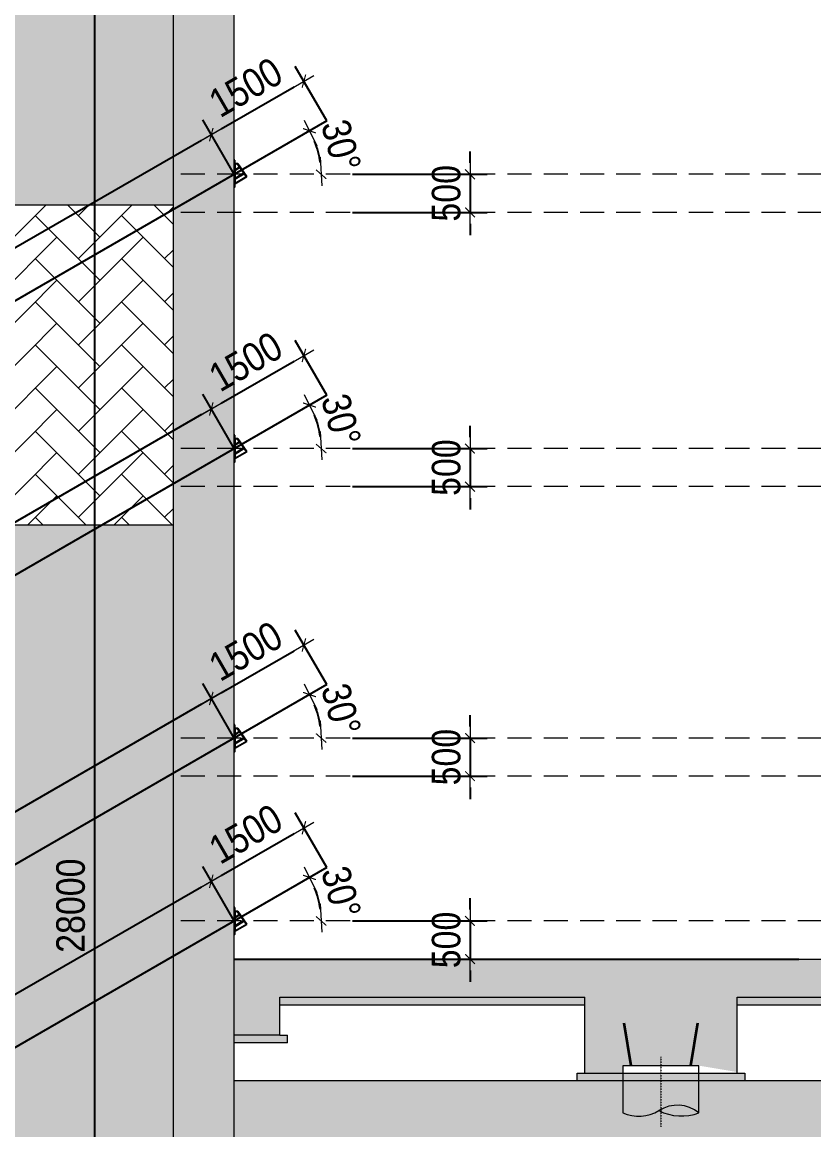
# Model space of a CAD drawing. Header units: millimetres. Extents: x -383953 to 676589, y -101685 to 196247.
# Drawn here: x 383362 to 393751, y -20533 to -5995 of the extents above; entities that cross this region are included whole.
import ezdxf

# ---------------------------------------------------------------- set-up
doc = ezdxf.new("R2010")
doc.units = ezdxf.units.MM
doc.linetypes.add('CENTER2', pattern=[1.125, 0.75, -0.125, 0.125, -0.125])
doc.linetypes.add('HIDDEN', pattern=[9.524999999999999, 6.35, -3.175])
doc.layers.get('0').update_dxf_attribs({"lineweight": 20})
doc.layers.get('Defpoints').update_dxf_attribs({"color": 151, "lineweight": 9})
for name, color, linetype in [('ANCHOR_HEAD', 130, 'Continuous'), ('Concrete', 2, 'Continuous'), ('X-SEC-2$0$A-CON', 2, 'Continuous')]:
    doc.layers.add(name, color=color, linetype=linetype)
for name, color, linetype, lineweight in [('KC-TRUC', 5, 'CENTER2', 18), ('NDC_S_CONTINUOUS', 3, 'Continuous', 20), ('NDC_S_DIM', 1, 'Continuous', 15), ('NDC_S_ENG TEXT', 2, 'Continuous', 20), ('NDC_S_HATCH MATERIAL', 8, 'Continuous', 13), ('NDC_S_REBAR', 4, 'Continuous', 35), ('NDC_S_SLAB', 2, 'Continuous', 20)]:
    doc.layers.add(name, color=color, linetype=linetype, lineweight=lineweight)
doc.styles.add('NDC_ARIAL', font='arial.ttf', dxfattribs={"width": 0.85})
doc.dimstyles.new('NDC_1-150', dxfattribs={"dimscale": 150, "dimtxt": 2.5, "dimasz": 1, "dimexe": 1.5, "dimexo": 0, "dimgap": 0.8, "dimtad": 1, "dimdec": 0, "dimdsep": 46, "dimtxsty": 'NDC_ARIAL', "dimblk": 'DIMMARK', "dimcen": 49999.93899508043, "dimdle": 1.5, "dimclrd": 1, "dimclre": 1, "dimclrt": 3, "dimadec": 0, "dimazin": 0, "dimtfac": 1, "dimtdec": 0, "dimtix": 1, "dimtmove": 2, "dimatfit": 3, "dimfxl": 1, "dimarcsym": 0})

# ---------------------------------------------------------------- blocks, each defined once
blk = doc.blocks.new('DIMMARK')
at = {"layer": 'NDC_S_DIM', "color": 1}
blk.add_line((-1.5, 0), (1, 0), dxfattribs=at)
at = {"layer": 'NDC_S_DIM', "color": 2, "const_width": 0.1}
blk.add_lwpolyline([(-0.4242640687119285, -0.4242640687119285), (0.4242640687119285, 0.4242640687119285)], dxfattribs=at)
blk = doc.blocks.new('*D503')
at = {"layer": 'Defpoints', "color": 0, "transparency": 16777216}
for p in [(387696.540025399, -7991.276974339042, -1.25817865352849e-08), (387696.540025399, -8491.276974339042, -1.25817865352849e-08), (389239.4534693131, -8491.27697433904)]:
    blk.add_point(p, dxfattribs=at)
at = {"layer": 'NDC_S_ENG TEXT', "color": 1, "lineweight": -2, "transparency": 16777216}
for p, q in [((389239.4534693131, -7841.276974339042), (389239.4534693131, -7691.276974339042)), ((387696.540025399, -7991.276974339042), (389464.4534693131, -7991.276974339042)), ((389239.4534693131, -7991.276974339042), (389239.4534693131, -8491.27697433904)), ((387696.540025399, -8491.276974339042), (389464.4534693131, -8491.27697433904)), ((389239.4534693131, -8641.27697433904), (389239.4534693131, -8791.27697433904))]:
    blk.add_line(p, q, dxfattribs=at)
at = {"layer": 'NDC_S_ENG TEXT', "color": 1, "lineweight": -2, "transparency": 16777216, "xscale": 150, "yscale": 150, "zscale": 150}
for p, rotation in [((389239.4534693131, -7991.276974339042), 270), ((389239.4534693131, -8491.27697433904), 90)]:
    blk.add_blockref('DIMMARK', p, dxfattribs=dict(at, rotation=rotation))
at = {"layer": 'NDC_S_ENG TEXT', "color": 3, "transparency": 16777216, "insert": (388927.9885989174, -8241.27697433915), "char_height": 375, "attachment_point": 5, "rotation": 90, "style": 'NDC_ARIAL'}
blk.add_mtext('500', dxfattribs=at)
blk = doc.blocks.new('*D504')
at = {"layer": 'Defpoints', "color": 0, "transparency": 16777216}
for p in [(387696.540025399, -11591.27697347, -1.25817865352849e-08), (387696.540025399, -12091.27697347, -1.25817865352849e-08), (389239.453469313, -12091.27697347)]:
    blk.add_point(p, dxfattribs=at)
at = {"layer": 'NDC_S_ENG TEXT', "color": 1, "lineweight": -2, "transparency": 16777216}
for p, q in [((389239.453469313, -11441.27697347), (389239.453469313, -11291.27697347)), ((387696.540025399, -11591.27697347), (389464.453469313, -11591.27697347)), ((389239.453469313, -11591.27697347), (389239.453469313, -12091.27697347)), ((387696.540025399, -12091.27697347), (389464.453469313, -12091.27697347)), ((389239.453469313, -12241.27697347), (389239.453469313, -12391.27697347))]:
    blk.add_line(p, q, dxfattribs=at)
at = {"layer": 'NDC_S_ENG TEXT', "color": 1, "lineweight": -2, "transparency": 16777216, "xscale": 150, "yscale": 150, "zscale": 150}
for p, rotation in [((389239.453469313, -11591.27697347), 270), ((389239.453469313, -12091.27697347), 90)]:
    blk.add_blockref('DIMMARK', p, dxfattribs=dict(at, rotation=rotation))
at = {"layer": 'NDC_S_ENG TEXT', "color": 3, "transparency": 16777216, "insert": (388927.9885989173, -11841.27697347011), "char_height": 375, "attachment_point": 5, "rotation": 90, "style": 'NDC_ARIAL'}
blk.add_mtext('500', dxfattribs=at)
blk = doc.blocks.new('ANCHOR_HEAD2')
at = {"layer": 'ANCHOR_HEAD'}
for p, q in [((-95.87565020407419, 260), (-334.4710056571603, -80.74948130826397)), ((-83.66790431646223, 260), (-325.7776708558049, -85.76858049597922)), ((-24, -143.0002319793603), (-264.7222812302134, 1.427552498678779)), ((-258.9295623007019, 9.700412491484713), (-24, -132.9288499479335)), ((-24, 88.68090362954172), (-146.3781124775633, 170.4405412123333)), ((-140.5863915919108, 178.7119758507897), (-24, 98.85002351045114)), ((-14, 260), (-95.87565020407055, 260.0000000000009)), ((-24, -260), (-24, 260)), ((-14, -260), (-14, 260)), ((-24, -260), (-334.4710056571639, -80.74948130826488)), ((-24, -260), (-14, -260))]:
    blk.add_line(p, q, dxfattribs=at)
blk.add_lwpolyline([(-14, 350), (0, 350), (0, -350), (-14, -350)], close=True, dxfattribs=at)
blk = doc.blocks.new('*D505')
at = {"layer": 'Defpoints', "color": 0, "transparency": 16777216}
for p in [(386143.8998603083, -7991.27697346991), (374585.3907777895, -13971.35198280154), (374885.5696111099, -14491.27697346921)]:
    blk.add_point(p, dxfattribs=at)
at = {"layer": 'NDC_S_CONTINUOUS', "color": 1, "lineweight": -2, "transparency": 16777216}
for p, q in [((386143.8998603083, -7991.27697346991), (385731.2210269879, -7276.496266950708)), ((385713.8172164203, -7546.351982802182), (374715.2945883572, -13896.35198280154)), ((374885.5696111099, -14491.27697346921), (374472.8907777895, -13776.49626695004))]:
    blk.add_line(p, q, dxfattribs=at)
at = {"layer": 'NDC_S_CONTINUOUS', "color": 1, "lineweight": -2, "transparency": 16777216, "xscale": 150, "yscale": 150, "zscale": 150}
for p, rotation in [((385843.7210269879, -7471.351982802211), 29.9999999999959), ((374585.3907777895, -13971.35198280154), 209.9999999999959)]:
    blk.add_blockref('DIMMARK', p, dxfattribs=dict(at, rotation=rotation))
at = {"layer": 'NDC_S_CONTINUOUS', "color": 3, "transparency": 16777216, "insert": (380058.7595176684, -10451.50472883074), "char_height": 375, "attachment_point": 5, "rotation": 29.999999999995893, "style": 'NDC_ARIAL'}
blk.add_mtext('13000', dxfattribs=at)
blk = doc.blocks.new('*D506')
at = {"layer": 'Defpoints', "color": 0, "transparency": 16777216}
for p in [(387059.4837894551, -6769.431024620309), (387359.6626227759, -7289.356015288737), (386143.8998603083, -7991.276973469852)]:
    blk.add_point(p, dxfattribs=at)
at = {"layer": 'NDC_S_CONTINUOUS', "color": 1, "lineweight": -2, "transparency": 16777216}
for p, q in [((387359.6626227759, -7289.356015288737), (386946.9837894551, -6574.575308768777)), ((385973.6248375553, -7396.351982801483), (386929.5799788875, -6844.431024620309)), ((386143.8998603083, -7991.276973469852), (385731.2210269877, -7276.496266949922))]:
    blk.add_line(p, q, dxfattribs=at)
at = {"layer": 'NDC_S_CONTINUOUS', "color": 1, "lineweight": -2, "transparency": 16777216, "xscale": 150, "yscale": 150, "zscale": 150}
for p, rotation in [((387059.4837894551, -6769.431024620309), 29.99999999999106), ((385843.7210269876, -7471.351982801454), 209.9999999999911)]:
    blk.add_blockref('DIMMARK', p, dxfattribs=dict(at, rotation=rotation))
at = {"layer": 'NDC_S_CONTINUOUS', "color": 3, "transparency": 16777216, "insert": (386295.8699730235, -6850.655013561831), "char_height": 375, "attachment_point": 5, "rotation": 29.999999999991054, "style": 'NDC_ARIAL'}
blk.add_mtext('1500', dxfattribs=at)
blk = doc.blocks.new('*D507')
at = {"layer": 'Defpoints', "color": 0, "transparency": 16777216}
for p in [(387359.6626227757, -7289.356015288722), (387268.5476053879, -7792.971232219628), (386143.8998603082, -7991.276973470114), (389191.1647752016, -7991.276973470114), (374885.5696111096, -14491.2769734686)]:
    blk.add_point(p, dxfattribs=at)
at = {"layer": 'NDC_S_CONTINUOUS', "color": 1, "lineweight": -2, "transparency": 16777216}
blk.add_arc((386143.8998603077, -7991.276973470129), 1141.997249351605, 7.531153910864788, 22.46884608912858, dxfattribs=at)
at = {"layer": 'NDC_S_CONTINUOUS', "color": 1, "lineweight": -2, "transparency": 16777216, "xscale": 150, "yscale": 150, "zscale": 150}
for p, rotation in [((387132.8984892982, -7420.27834879444), 116.2344230445609), ((387285.8971096593, -7991.276973470114), 273.7655769554324)]:
    blk.add_blockref('DIMMARK', p, dxfattribs=dict(at, rotation=rotation))
at = {"layer": 'NDC_S_CONTINUOUS', "color": 3, "transparency": 16777216, "insert": (387547.9600002953, -7615.060192835881), "char_height": 375, "attachment_point": 5, "rotation": 284.9999999999966, "style": 'NDC_ARIAL'}
blk.add_mtext('30°', dxfattribs=at)
blk = doc.blocks.new('*D515')
at = {"layer": 'Defpoints', "color": 0, "transparency": 16777216}
for p in [(386143.8998603083, -11591.2769734693), (376317.4415853584, -16571.3519828007), (376617.6204186791, -17091.27697346895)]:
    blk.add_point(p, dxfattribs=at)
at = {"layer": 'NDC_S_CONTINUOUS', "color": 1, "lineweight": -2, "transparency": 16777216}
for p, q in [((386143.8998603083, -11591.2769734693), (385731.2210269876, -10876.49626694951)), ((385713.8172164199, -11146.35198280102), (376447.345395926, -16496.3519828007)), ((376617.6204186791, -17091.27697346895), (376204.9415853584, -16376.49626694919))]:
    blk.add_line(p, q, dxfattribs=at)
at = {"layer": 'NDC_S_CONTINUOUS', "color": 1, "lineweight": -2, "transparency": 16777216, "xscale": 150, "yscale": 150, "zscale": 150}
for p, rotation in [((385843.7210269876, -11071.35198280102), 29.9999999999975), ((376317.4415853584, -16571.3519828007), 209.9999999999974)]:
    blk.add_blockref('DIMMARK', p, dxfattribs=dict(at, rotation=rotation))
at = {"layer": 'NDC_S_CONTINUOUS', "color": 3, "transparency": 16777216, "insert": (380924.8488709751, -13551.61549265179), "char_height": 375, "attachment_point": 5, "rotation": 29.999999999997474, "style": 'NDC_ARIAL'}
blk.add_mtext('11000', dxfattribs=at)
blk = doc.blocks.new('*D508')
at = {"layer": 'Defpoints', "color": 0, "transparency": 16777216}
for p in [(387059.483789455, -10369.43102461952), (387359.6626227759, -10889.35601528818), (386143.8998603083, -11591.2769734693)]:
    blk.add_point(p, dxfattribs=at)
at = {"layer": 'NDC_S_CONTINUOUS', "color": 1, "lineweight": -2, "transparency": 16777216}
for p, q in [((387359.6626227759, -10889.35601528818), (386946.983789455, -10174.57530876799)), ((385973.6248375551, -10996.35198280067), (386929.5799788873, -10444.43102461949)), ((386143.8998603083, -11591.2769734693), (385731.2210269874, -10876.49626694914))]:
    blk.add_line(p, q, dxfattribs=at)
at = {"layer": 'NDC_S_CONTINUOUS', "color": 1, "lineweight": -2, "transparency": 16777216, "xscale": 150, "yscale": 150, "zscale": 150}
for p, rotation in [((387059.483789455, -10369.43102461952), 29.99999999999105), ((385843.7210269874, -11071.35198280067), 209.9999999999911)]:
    blk.add_blockref('DIMMARK', p, dxfattribs=dict(at, rotation=rotation))
at = {"layer": 'NDC_S_CONTINUOUS', "color": 3, "transparency": 16777216, "insert": (386295.8699730234, -10450.65501356102), "char_height": 375, "attachment_point": 5, "rotation": 29.999999999991054, "style": 'NDC_ARIAL'}
blk.add_mtext('1500', dxfattribs=at)
blk = doc.blocks.new('*D509')
at = {"layer": 'Defpoints', "color": 0, "transparency": 16777216}
for p in [(387359.6626227758, -10889.35601528817), (387268.5476053881, -11392.971232219), (386143.8998603083, -11591.27697346952), (389191.1647752017, -11591.27697346953), (376617.6204186787, -17091.27697346827)]:
    blk.add_point(p, dxfattribs=at)
at = {"layer": 'NDC_S_CONTINUOUS', "color": 1, "lineweight": -2, "transparency": 16777216}
blk.add_arc((386143.8998603079, -11591.27697346952), 1141.99724935172, 7.531153910863935, 22.46884608912955, dxfattribs=at)
at = {"layer": 'NDC_S_CONTINUOUS', "color": 1, "lineweight": -2, "transparency": 16777216, "xscale": 150, "yscale": 150, "zscale": 150}
for p, rotation in [((387132.8984892985, -11020.27834879378), 116.2344230445615), ((387285.8971096596, -11591.27697346952), 273.765576955432)]:
    blk.add_blockref('DIMMARK', p, dxfattribs=dict(at, rotation=rotation))
at = {"layer": 'NDC_S_CONTINUOUS', "color": 3, "transparency": 16777216, "insert": (387547.9600002954, -11215.06019283518), "char_height": 375, "attachment_point": 5, "rotation": 284.9999999999967, "style": 'NDC_ARIAL'}
blk.add_mtext('30°', dxfattribs=at)
blk = doc.blocks.new('*D517')
at = {"layer": 'Defpoints', "color": 0, "transparency": 16777216}
for p in [(386143.8998603083, -15391.2769726), (378049.4923929275, -19371.35198193166), (378349.6712262477, -19891.27697259909)]:
    blk.add_point(p, dxfattribs=at)
at = {"layer": 'NDC_S_CONTINUOUS', "color": 1, "lineweight": -2, "transparency": 16777216}
for p, q in [((386143.8998603083, -15391.2769726), (385731.2210269881, -14676.49626608106)), ((385713.8172164204, -14946.35198193256), (378179.3962034952, -19296.35198193166)), ((378349.6712262477, -19891.27697259909), (377936.9923929275, -19176.49626608015))]:
    blk.add_line(p, q, dxfattribs=at)
at = {"layer": 'NDC_S_CONTINUOUS', "color": 1, "lineweight": -2, "transparency": 16777216, "xscale": 150, "yscale": 150, "zscale": 150}
for p, rotation in [((385843.7210269881, -14871.35198193256), 29.99999999999286), ((378049.4923929275, -19371.35198193166), 209.9999999999929)]:
    blk.add_blockref('DIMMARK', p, dxfattribs=dict(at, rotation=rotation))
at = {"layer": 'NDC_S_CONTINUOUS', "color": 3, "transparency": 16777216, "insert": (381790.87427476, -16851.61549178304), "char_height": 375, "attachment_point": 5, "rotation": 29.99999999999284, "style": 'NDC_ARIAL'}
blk.add_mtext('9000', dxfattribs=at)
blk = doc.blocks.new('*D510')
at = {"layer": 'Defpoints', "color": 0, "transparency": 16777216}
for p in [(387059.4837894549, -14169.43102375013), (387359.6626227759, -14689.35601441888), (386143.8998603083, -15391.2769726)]:
    blk.add_point(p, dxfattribs=at)
at = {"layer": 'NDC_S_CONTINUOUS', "color": 1, "lineweight": -2, "transparency": 16777216}
for p, q in [((387359.6626227759, -14689.35601441888), (386946.983789455, -13974.57530789863)), ((385973.6248375551, -14796.35198193128), (386929.5799788873, -14244.43102375013)), ((386143.8998603083, -15391.2769726), (385731.2210269874, -14676.49626607978))]:
    blk.add_line(p, q, dxfattribs=at)
at = {"layer": 'NDC_S_CONTINUOUS', "color": 1, "lineweight": -2, "transparency": 16777216, "xscale": 150, "yscale": 150, "zscale": 150}
for p, rotation in [((387059.4837894549, -14169.43102375013), 29.99999999999106), ((385843.7210269874, -14871.35198193128), 209.9999999999911)]:
    blk.add_blockref('DIMMARK', p, dxfattribs=dict(at, rotation=rotation))
at = {"layer": 'NDC_S_CONTINUOUS', "color": 3, "transparency": 16777216, "insert": (386295.8699730234, -14250.65501269168), "char_height": 375, "attachment_point": 5, "rotation": 29.999999999991054, "style": 'NDC_ARIAL'}
blk.add_mtext('1500', dxfattribs=at)
blk = doc.blocks.new('*D511')
at = {"layer": 'Defpoints', "color": 0, "transparency": 16777216}
for p in [(387359.6626227758, -14689.35601441888), (387268.5476053889, -15192.97123134961), (386143.8998603083, -15391.27697260027), (391591.1647752017, -15391.27697260027), (378349.6712262477, -19891.27697259909)]:
    blk.add_point(p, dxfattribs=at)
at = {"layer": 'NDC_S_CONTINUOUS', "color": 1, "lineweight": -2, "transparency": 16777216}
blk.add_arc((386143.8998603079, -15391.27697260027), 1141.997249352539, 7.531153910858554, 22.46884608913439, dxfattribs=at)
at = {"layer": 'NDC_S_CONTINUOUS', "color": 1, "lineweight": -2, "transparency": 16777216, "xscale": 150, "yscale": 150, "zscale": 150}
for p, rotation in [((387132.8984892992, -14820.27834792413), 116.2344230445636), ((387285.8971096604, -15391.27697260029), 273.7655769554293)]:
    blk.add_blockref('DIMMARK', p, dxfattribs=dict(at, rotation=rotation))
at = {"layer": 'NDC_S_CONTINUOUS', "color": 3, "transparency": 16777216, "insert": (387547.9600002962, -15015.06019196576), "char_height": 375, "attachment_point": 5, "rotation": 284.9999999999964, "style": 'NDC_ARIAL'}
blk.add_mtext('30°', dxfattribs=at)
blk = doc.blocks.new('*D519')
at = {"layer": 'Defpoints', "color": 0, "transparency": 16777216}
for p in [(385343.8998603086, -3591.276973466624), (384311.2519378906, -31591.27697346804), (385343.8998603086, -31591.27697346803)]:
    blk.add_point(p, dxfattribs=at)
at = {"layer": 'NDC_S_CONTINUOUS', "color": 1, "lineweight": -2, "transparency": 16777216}
for p, q in [((385343.8998603086, -3591.276973466624), (384086.2519378906, -3591.276973466624)), ((384311.2519378906, -3741.276973466624), (384311.2519378906, -31441.27697346804)), ((385343.8998603086, -31591.27697346803), (384086.2519378906, -31591.27697346804))]:
    blk.add_line(p, q, dxfattribs=at)
at = {"layer": 'NDC_S_CONTINUOUS', "color": 1, "lineweight": -2, "transparency": 16777216, "xscale": 150, "yscale": 150, "zscale": 150}
for p, rotation in [((384311.2519378906, -3591.276973466624), 90), ((384311.2519378906, -31591.27697346804), 270)]:
    blk.add_blockref('DIMMARK', p, dxfattribs=dict(at, rotation=rotation))
at = {"layer": 'NDC_S_CONTINUOUS', "color": 3, "transparency": 16777216, "insert": (383999.7870674949, -17591.27697346743), "char_height": 375, "attachment_point": 5, "rotation": 90, "style": 'NDC_ARIAL'}
blk.add_mtext('28000', dxfattribs=at)
blk = doc.blocks.new('*U321')
at = {"layer": 'KC-TRUC', "ltscale": 0.05}
blk.add_line((0, 264.091631569872), (0, -1027.128790430648), dxfattribs=at)
at = {"layer": 'NDC_S_HATCH MATERIAL'}
blk.add_lwpolyline([(699.9983571356522, -765.6009381462578), (699.957938934323, 98.78933391822108), (-699.9934713361384, 98.78933391822099), (-699.9983571356522, -765.6009381462578)], dxfattribs=at)
for centre, major_axis, ratio, start_param, end_param in [((303.208972396635, -1269.499339218083), (-453.5170416883805, 453.5170416883805), 0.9999999999999655, -1.45243305359637, -0.2275836773752045), ((-405.3856941127314, -131.3544797309393), (-494.502371696036, 494.5023716960363), 0.9999999999998085, 1.921341282374834, 2.912183986510393), ((376.2666755465001, 66.97369881300426), (631.6576317895883, 631.6576317895883), 0.9999999999999529, 3.446928519523606, 4.297832710281344)]:
    blk.add_ellipse(centre, major_axis=major_axis, ratio=ratio, start_param=start_param, end_param=end_param, dxfattribs=at)
at = {"layer": 'NDC_S_REBAR', "linetype": 'HIDDEN', "ltscale": 200}
for p, q in [((-681.5195738138083, 889.1145164543236), (-549.9987277515885, 100)), ((549.9987277515897, 100), (681.5195738138083, 889.1145164543236))]:
    blk.add_line(p, q, dxfattribs=at)
blk = doc.blocks.new('*D487')
at = {"layer": 'Defpoints', "color": 0, "transparency": 16777216}
for p in [(387696.540025399, -15391.27697346791, -1.25817865352849e-08), (387696.540025399, -15891.27697346791, -1.25817865352849e-08), (389239.453469313, -15891.27697346791)]:
    blk.add_point(p, dxfattribs=at)
at = {"layer": 'NDC_S_ENG TEXT', "color": 1, "lineweight": -2, "transparency": 16777216}
for p, q in [((389239.453469313, -15241.27697346791), (389239.453469313, -15091.27697346791)), ((387696.540025399, -15391.27697346791), (389464.453469313, -15391.27697346791)), ((389239.453469313, -15391.27697346791), (389239.453469313, -15891.27697346791)), ((387696.540025399, -15891.27697346791), (389464.453469313, -15891.27697346791)), ((389239.453469313, -16041.27697346791), (389239.453469313, -16191.27697346791))]:
    blk.add_line(p, q, dxfattribs=at)
at = {"layer": 'NDC_S_ENG TEXT', "color": 1, "lineweight": -2, "transparency": 16777216, "xscale": 150, "yscale": 150, "zscale": 150}
for p, rotation in [((389239.453469313, -15391.27697346791), 270), ((389239.453469313, -15891.27697346791), 90)]:
    blk.add_blockref('DIMMARK', p, dxfattribs=dict(at, rotation=rotation))
at = {"layer": 'NDC_S_ENG TEXT', "color": 3, "transparency": 16777216, "insert": (388927.9885989173, -15641.27697346802), "char_height": 375, "attachment_point": 5, "rotation": 90, "style": 'NDC_ARIAL'}
blk.add_mtext('500', dxfattribs=at)
blk = doc.blocks.new('*D522')
at = {"layer": 'Defpoints', "color": 0, "transparency": 16777216}
for p in [(386143.8998603083, -17791.27697260026), (379781.5432004957, -20771.3519819314), (380081.7220338188, -21291.27697260326)]:
    blk.add_point(p, dxfattribs=at)
at = {"layer": 'NDC_S_CONTINUOUS', "color": 1, "lineweight": -2, "transparency": 16777216}
for p, q in [((386143.8998603083, -17791.27697260026), (385731.221026985, -17076.49626607695)), ((385713.8172164175, -17346.35198192846), (379911.4470110633, -20696.35198193131)), ((380081.7220338188, -21291.27697260326), (379669.0432004955, -20576.49626607995))]:
    blk.add_line(p, q, dxfattribs=at)
at = {"layer": 'NDC_S_CONTINUOUS', "color": 1, "lineweight": -2, "transparency": 16777216, "xscale": 150, "yscale": 150, "zscale": 150}
for p, rotation in [((385843.7210269851, -17271.3519819284), 30.00000000002779), ((379781.5432004957, -20771.3519819314), 210.0000000000278)]:
    blk.add_blockref('DIMMARK', p, dxfattribs=dict(at, rotation=rotation))
at = {"layer": 'NDC_S_CONTINUOUS', "color": 3, "transparency": 16777216, "insert": (382656.8996785424, -18751.61549178089), "char_height": 375, "attachment_point": 5, "rotation": 30.00000000002775, "style": 'NDC_ARIAL'}
blk.add_mtext('7000', dxfattribs=at)
blk = doc.blocks.new('*D490')
at = {"layer": 'Defpoints', "color": 0, "transparency": 16777216}
for p in [(387059.483789455, -16569.43102375054), (387359.6626227759, -17089.35601441911), (386143.8998603083, -17791.27697260023)]:
    blk.add_point(p, dxfattribs=at)
at = {"layer": 'NDC_S_CONTINUOUS', "color": 1, "lineweight": -2, "transparency": 16777216}
for p, q in [((387359.6626227759, -17089.35601441911), (386946.9837894551, -16374.57530789901)), ((385973.6248375551, -17196.35198193172), (386929.5799788875, -16644.43102375051)), ((386143.8998603083, -17791.27697260023), (385731.2210269875, -17076.49626608015))]:
    blk.add_line(p, q, dxfattribs=at)
at = {"layer": 'NDC_S_CONTINUOUS', "color": 1, "lineweight": -2, "transparency": 16777216, "xscale": 150, "yscale": 150, "zscale": 150}
for p, rotation in [((387059.483789455, -16569.43102375054), 29.99999999999106), ((385843.7210269874, -17271.35198193169), 209.9999999999911)]:
    blk.add_blockref('DIMMARK', p, dxfattribs=dict(at, rotation=rotation))
at = {"layer": 'NDC_S_CONTINUOUS', "color": 3, "transparency": 16777216, "insert": (386295.8699730235, -16650.65501269206), "char_height": 375, "attachment_point": 5, "rotation": 29.999999999991054, "style": 'NDC_ARIAL'}
blk.add_mtext('1500', dxfattribs=at)
blk = doc.blocks.new('*D491')
at = {"layer": 'Defpoints', "color": 0, "transparency": 16777216}
for p in [(387359.6626227759, -17089.3560144191), (387268.5476053888, -17592.97123134985), (386143.8998603083, -17791.27697260051), (391591.1647752018, -17791.27697260051), (378349.6712262477, -22291.27697259933)]:
    blk.add_point(p, dxfattribs=at)
at = {"layer": 'NDC_S_CONTINUOUS', "color": 1, "lineweight": -2, "transparency": 16777216}
blk.add_arc((386143.8998603079, -17791.27697260049), 1141.997249352481, 7.531153910858847, 22.46884608913411, dxfattribs=at)
at = {"layer": 'NDC_S_CONTINUOUS', "color": 1, "lineweight": -2, "transparency": 16777216, "xscale": 150, "yscale": 150, "zscale": 150}
for p, rotation in [((387132.8984892992, -17220.27834792438), 116.2344230445635), ((387285.8971096604, -17791.27697260051), 273.7655769554294)]:
    blk.add_blockref('DIMMARK', p, dxfattribs=dict(at, rotation=rotation))
at = {"layer": 'NDC_S_CONTINUOUS', "color": 3, "transparency": 16777216, "insert": (387547.9600002962, -17415.06019196598), "char_height": 375, "attachment_point": 5, "rotation": 284.9999999999964, "style": 'NDC_ARIAL'}
blk.add_mtext('30°', dxfattribs=at)
blk = doc.blocks.new('*D492')
at = {"layer": 'Defpoints', "color": 0, "transparency": 16777216}
for p in [(387696.540025399, -17791.27697346814, -1.25817865352849e-08), (387696.540025399, -18291.27697346814, -1.25817865352849e-08), (389239.4534693129, -18291.27697346814)]:
    blk.add_point(p, dxfattribs=at)
at = {"layer": 'NDC_S_ENG TEXT', "color": 1, "lineweight": -2, "transparency": 16777216}
for p, q in [((389239.4534693129, -17641.27697346814), (389239.4534693129, -17491.27697346814)), ((387696.540025399, -17791.27697346814), (389464.4534693129, -17791.27697346814)), ((389239.4534693129, -17791.27697346814), (389239.4534693129, -18291.27697346814)), ((387696.540025399, -18291.27697346814), (389464.4534693129, -18291.27697346814)), ((389239.4534693129, -18441.27697346814), (389239.4534693129, -18591.27697346814))]:
    blk.add_line(p, q, dxfattribs=at)
at = {"layer": 'NDC_S_ENG TEXT', "color": 1, "lineweight": -2, "transparency": 16777216, "xscale": 150, "yscale": 150, "zscale": 150}
for p, rotation in [((389239.4534693129, -17791.27697346814), 270), ((389239.4534693129, -18291.27697346814), 90)]:
    blk.add_blockref('DIMMARK', p, dxfattribs=dict(at, rotation=rotation))
at = {"layer": 'NDC_S_ENG TEXT', "color": 3, "transparency": 16777216, "insert": (388927.9885989171, -18041.27697346825), "char_height": 375, "attachment_point": 5, "rotation": 90, "style": 'NDC_ARIAL'}
blk.add_mtext('500', dxfattribs=at)

msp = doc.modelspace()

# ---------------------------------------------------------------- hatches: boundary and pattern name
at = {"layer": 'NDC_S_HATCH MATERIAL'}
h = msp.add_hatch(dxfattribs=at)
h.set_pattern_fill('BT-01', color=256, scale=50, pattern_type=2)
h.set_pattern_definition([(49.99999999999999, (416909.6627818027, -935157.6251213048), (358.6300913003767, -31.37606749129755), [37.5, -412.5]), (355, (416909.6627818027, -935157.6251213048), (-69.3756668065, 376.0960668500059), [30, -330]), (100.4514, (416939.5486218027, -935160.2397913048), (289.2546908570108, 344.7197710304768), [31.870095, -350.571056]), (46.18420000000002, (416909.6627818027, -935057.6251213048), (533.6205243128222, -82.75950716450905), [56.24999999999982, -618.749999999997]), (96.6356, (416954.1311543027, -935064.5217748047), (467.3313527743517, 487.0589354502209), [47.805144, -525.8565]), (351.1842, (416909.6627818027, -935057.6251213048), (467.3309725668136, 487.0593004626623), [45, -495]), (21, (416959.6627818027, -935082.6251213048), (298.4535260592309, -201.3094453326694), [37.5, -412.5]), (326.0000000000001, (416959.6627818027, -935082.6251213048), (121.6576659607909, 362.5750225234265), [30, -330]), (71.4514, (416984.5338983027, -935099.4009243045), (420.111314290745, 161.2652483549762), [31.870095, -350.571056]), (37.50000000000001, (416909.6627818027, -935157.6251213048), (6.079927658645334, 166.4469269156558), [0, -326, 0, -335, 0, -331.25]), (7.499999999999999, (416909.6627818027, -935157.6251213048), (131.5347687210743, 197.2058559411801), [0, -191, 0, -318.5, 0, -126.25]), (327.5, (416798.1627818027, -935157.6251213048), (266.9112180862045, -11.27743586718988), [0, -125, 0, -390, 0, -517.5]), (317.5, (416748.1627818027, -935157.6251213048), (291.5930846711931, 50.05249116615887), [0, -162.5, 0, -259, 0, -367.5]), (45, (416909.6627818027, -935157.6251213048), (-150.2601910021414, 150.2601910021414), []), (45, (416909.6627818027, -935096.3751213048), (-150.2601910021414, 150.2601910021414), [])])
h.paths.add_polyline_path([(385343.8998603085, -31591.27697346802), (386143.8998603085, -31591.27697346802), (386143.8998603085, -3591.276973466738), (385343.8998603085, -3591.276973466622)])
h = msp.add_hatch(dxfattribs=at)
h.set_pattern_fill('EARTH', color=256, scale=1500, angle=90)
h.set_pattern_definition([(90, (416909.6627818027, -936257.625121301), (-375, 375), [375, -375]), (90, (416769.0377818027, -936257.625121301), (-375, 375), [375, -375]), (90, (416628.4127818027, -936257.625121301), (-375, 375), [375, -375]), (180, (416581.5377818027, -936210.750121301), (-375, -374.9999999999999), [375, -375]), (180, (416581.5377818027, -936070.125121301), (-375, -374.9999999999999), [375, -375]), (180, (416581.5377818027, -935929.500121301), (-375, -374.9999999999999), [375, -375])])
h.paths.add_polyline_path([(385343.8998603085, -5291.344077989925), (361687.1528978145, -5291.344077989925), (361687.1528978145, -8391.344077989925), (385343.8998603085, -8391.344077989925)])
h = msp.add_hatch(dxfattribs=at)
h.set_pattern_fill('AR-HBONE', color=256, scale=100)
h.set_pattern_definition([(45, (416909.6627818027, -936257.625121301), (0, 565.685424949238), [1200, -400]), (135, (417192.5054943027, -935974.7824088009), (4.440892098500626e-14, 565.6854249492379), [1200, -400])])
h.paths.add_polyline_path([(385343.8998603085, -8391.344077989925), (361687.1528978145, -8391.344077989925), (361687.1528978145, -12591.34407797875), (385343.8998603085, -12591.34407797875)])
h = msp.add_hatch(dxfattribs=at)
h.set_pattern_fill('AR-SAND', color=256, scale=15)
h.set_pattern_definition([(37.50000000000001, (359475.1761934993, 255081.8712739735), (-24.00046943976069, 734.1198559940135), [0, -579.1200000000001, 0, -647.7, 0, -619.125]), (7.499999999999999, (359475.1761934993, 255081.8712739735), (674.2849247070039, 1075.237650852531), [0, -312.4200000000001, 0, -521.97, 0, -200.025]), (327.5, (359006.5461934993, 255081.8712739735), (1186.488555362187, 2.155777017818643), [0, -190.5, 0, -685.8, 0, -895.3499999999999]), (317.5, (359006.5461934993, 255081.8712739735), (1145.334678708446, 334.3939848858245), [0, -95.25, 0, -449.58, 0, -514.35])])
h.paths.add_polyline_path([(385343.8998603085, -12591.34407797875), (361687.1528978145, -12591.34407797887), (361687.1528978145, -34162.22137962515), (398143.8998603085, -34162.2213796252), (398143.8998603085, -19891.27697346814), (386143.8998603085, -19891.27697346825), (386143.8998603085, -31591.27697346802), (385343.8998603085, -31591.27697346802)])
h.paths.add_polyline_path([(368375.4564908097, -17665.21076705414), (369612.5611055933, -16956.4453870088), (369228.4067726726, -16285.92858211781), (367991.3021578889, -16994.69396216318)], flags=24)
h.paths.add_polyline_path([(369666.08570261, -20503.53307519169), (370901.0037171729, -19790.96470010222), (370514.7881421748, -19121.6330433191), (369279.8701276119, -19834.2014184086)], flags=24)
h.paths.add_polyline_path([(371395.3785814598, -23299.7995741941), (372629.5457612432, -22585.93154422269), (372242.6257668869, -21917.00684359466), (371008.4585871035, -22630.87487356606)], flags=24)
h.paths.add_polyline_path([(373122.6475154602, -24693.05188961432), (374355.6982427546, -23977.25715940999), (373967.733967366, -23308.93758153933), (372734.6832400715, -24024.73231174366)], flags=24)
h.paths.add_polyline_path([(391158.9791577163, -21316.82452118205), (392337.0828412088, -21316.82452118205), (392337.0828412088, -20544.0584911684), (391158.9791577163, -20544.0584911684)], flags=24)
h.paths.add_polyline_path([(384389.6233567171, -18300.02313649593), (384389.6233567171, -16874.26853213031), (383616.8573267035, -16874.26853213031), (383616.8573267035, -18300.02313649593)], flags=24)
h.paths.add_polyline_path([(380490.6285060158, -14252.45691029352), (381725.368212959, -13539.57960811074), (381338.9851979523, -12870.34459493725), (380104.245491009, -13583.22189712001)], flags=24)
h.paths.add_polyline_path([(381476.8825005072, -17483.04290021607), (382497.1502187038, -16893.99105846992), (382110.7672036971, -16224.75604529641), (381090.4994855004, -16813.80788704255)], flags=24)
h.paths.add_polyline_path([(382341.7781133045, -19383.69518534371), (383362.0458315007, -18794.64334359698), (382975.6628164936, -18125.4083304237), (381955.3950982974, -18714.46017217039)], flags=24)
h.paths.add_polyline_path([(387862.6754401175, -21316.82452118205), (389040.77912361, -21316.82452118205), (389040.77912361, -20544.0584911684), (387862.6754401175, -20544.0584911684)], flags=24)
h = msp.add_hatch(dxfattribs=at)
h.set_pattern_fill('BT-01', color=256, scale=50, pattern_type=2)
h.set_pattern_definition([(49.99999999999999, (359603.7876004532, 255081.8041929251), (358.6300913003767, -31.37606749129755), [37.5, -412.5]), (355, (359603.7876004532, 255081.8041929251), (-69.3756668065, 376.0960668500059), [30, -330]), (100.4514, (359633.6734404532, 255079.1895229252), (289.2546908570108, 344.7197710304768), [31.870095, -350.571056]), (46.18420000000001, (359603.7876004532, 255181.8041929251), (533.6205243128222, -82.75950716450905), [56.25, -618.75]), (96.6356, (359648.2559729533, 255174.9075394252), (467.3313527743517, 487.0589354502209), [47.805144, -525.8565]), (351.1842, (359603.7876004532, 255181.8041929251), (467.3309725668136, 487.0593004626623), [45, -495]), (21, (359653.7876004532, 255156.8041929251), (298.4535260592309, -201.3094453326694), [37.5, -412.5]), (326.0000000000001, (359653.7876004532, 255156.8041929251), (121.6576659607909, 362.5750225234265), [30, -330]), (71.4514, (359678.6587169532, 255140.0283899251), (420.111314290745, 161.2652483549762), [31.870095, -350.571056]), (37.50000000000001, (359603.7876004532, 255081.8041929251), (6.079927658645334, 166.4469269156558), [0, -326, 0, -335, 0, -331.25]), (7.499999999999999, (359603.7876004532, 255081.8041929251), (131.5347687210743, 197.2058559411801), [0, -191, 0, -318.5, 0, -126.25]), (327.5, (359492.2876004532, 255081.8041929251), (266.9112180862045, -11.27743586718988), [0, -125, 0, -390, 0, -517.5]), (317.5, (359442.2876004532, 255081.8041929251), (291.5930846711931, 50.05249116615887), [0, -162.5, 0, -259, 0, -367.5]), (45, (359603.7876004532, 255081.8041929251), (-150.2601910021414, 150.2601910021414), []), (45, (359603.7876004532, 255143.0541929251), (-150.2601910021414, 150.2601910021414), [])])
h.paths.add_polyline_path([(392243.86981669, -19691.27697346825), (392743.8998603085, -19774.61114130475), (392743.8998603085, -18791.27697346814), (398143.8998603085, -18791.27697346814), (398143.8998603085, -18291.27697346814), (386143.8998603085, -18291.27697346814), (386143.8998603085, -19291.27697346802), (386743.8998603085, -19291.27697346802), (386743.8998603085, -18791.27697346814), (390743.8998603085, -18791.27697346814), (390743.8998603085, -19791.27697346825), (391243.903958409, -19791.27697346825), (391243.9045236397, -19691.27697346825)])
h = msp.add_hatch(dxfattribs=at)
h.set_pattern_fill('AR-SAND', color=256, scale=0.5)
h.set_pattern_definition([(37.50000000000001, (359603.7876004532, 255081.8041929251), (-0.8000156479920228, 24.47066186646712), [0, -19.304, 0, -21.59, 0, -20.6375]), (7.499999999999999, (359603.7876004532, 255081.8041929251), (22.47616415690013, 35.84125502841771), [0, -10.414, 0, -17.399, 0, -6.6675]), (327.5, (359588.1666004533, 255081.8041929251), (39.5496185120729, 0.0718592339272881), [0, -6.35, 0, -22.86, 0, -29.845]), (317.5, (359588.1666004533, 255081.8041929251), (38.17782262361486, 11.14646616286081), [0, -3.175, 0, -14.986, 0, -17.145])])
h.paths.add_polyline_path([(386843.8998603085, -19291.27697346802), (386743.8998603085, -19291.27697346802), (386143.8998603085, -19291.27697346802), (386143.8998603085, -19391.27697346802), (386843.8998603085, -19391.27697346802)])
h.paths.add_polyline_path([(390743.8998603085, -18791.27697346814), (386743.8998603085, -18791.27697346814), (386743.8998603085, -18891.27697346814), (390743.8998603085, -18891.27697346814)])
h.paths.add_polyline_path([(392843.8998603085, -19791.27697346825), (390743.8998603085, -19791.27697346825), (390643.8998603085, -19791.27697346825), (390643.8998603085, -19891.27697346819), (392843.8998603085, -19891.27697346819)])
h.paths.add_polyline_path([(398143.8998603085, -18791.27697346814), (392743.8998603085, -18791.27697346814), (392743.8998603085, -18891.27697346814), (398143.8998603085, -18891.27697346814)])

# ---------------------------------------------------------------- linework, layer by layer
at = {"layer": 'Concrete'}
for p, q in [((387359.6626227759, -7289.356015288737), (374885.5696111098, -14491.2769734686)), ((387359.6626227759, -10889.35601528815, 1.258178653528447e-08), (376617.6204186787, -17091.27697346825, 1.258178653528447e-08)), ((387359.6626227759, -14689.35601441888), (378349.6712262477, -19891.27697259909)), ((387359.6626227759, -17089.35601441911), (380081.7220338167, -21291.27697259956))]:
    msp.add_line(p, q, dxfattribs=at)
at = {"layer": 'NDC_S_CONTINUOUS'}
for p, q in [((361687.1528978145, -8391.344077989925), (385343.8998603085, -8391.344077989925)), ((361687.1528978145, -12591.34407797887), (385343.8998603085, -12591.34407797875))]:
    msp.add_line(p, q, dxfattribs=at)
at = {"layer": 'NDC_S_HATCH MATERIAL', "linetype": 'HIDDEN', "ltscale": 50}
for p, q in [((398143.8998603085, -7991.276974338631), (385343.8998603085, -7991.276974338572)), ((398143.8998603085, -8491.276974339096, -1.25817865352849e-08), (385343.8998603085, -8491.276974339038, -1.25817865352849e-08)), ((398143.8998603085, -11591.27697346959, 1.258178653528447e-08), (385343.8998603085, -11591.27697346953, 1.258178653528447e-08)), ((398143.8998603085, -12091.27697347017), (385343.8998603085, -12091.27697347011)), ((398143.8998603085, -15391.27697259985, 1.25817865352849e-08), (385343.8998603085, -15391.27697259979, 1.25817865352849e-08)), ((398143.8998603085, -15891.27697346808), (385343.8998603084, -15891.27697346802)), ((398143.8998603085, -17791.27697259991, 1.25817865352849e-08), (385343.8998603085, -17791.27697259985, 1.25817865352849e-08))]:
    msp.add_line(p, q, dxfattribs=at)
at = {"layer": 'NDC_S_SLAB', "ltscale": 500}
for p, q in [((386143.8998603085, -18291.27697346814), (398143.8998603085, -18291.27697346814)), ((386743.8998603085, -18791.27697346814), (390743.8998603085, -18791.27697346814)), ((392743.8998603085, -18791.27697346814), (398143.8998603085, -18791.27697346814)), ((386743.8998603085, -19291.27697346802), (386143.8998603085, -19291.27697346802)), ((386843.8998603085, -19391.27697346802), (386143.8998603085, -19391.27697346802))]:
    msp.add_line(p, q, dxfattribs=at)
at = {"layer": 'NDC_S_SLAB', "ltscale": 100}
for p, q in [((386743.8998603085, -18791.27697346814), (390743.8998603085, -18791.27697346814)), ((386743.8998603085, -19291.27697346802), (386743.8998603085, -18791.27697346814)), ((386743.8998603085, -18891.27697346814), (390743.8998603085, -18891.27697346814)), ((392743.8998603085, -18891.27697346814), (398143.8998603085, -18891.27697346814)), ((386743.8998603085, -19291.27697346802), (386843.8998603085, -19291.27697346802)), ((386843.8998603085, -19391.27697346802), (386843.8998603085, -19291.27697346802)), ((398143.8998603085, -19891.27697346814), (386143.8998603085, -19891.27697346825))]:
    msp.add_line(p, q, dxfattribs=at)
at = {"layer": 'NDC_S_SLAB', "ltscale": 500}
for points in [[(386143.8998603085, -3591.276973468252), (386143.8998603085, -3591.276973466738), (385343.8998603085, -3591.276973466622), (385343.8998603085, -31591.27697346802), (386143.8998603085, -31591.27697346802), (386143.8998603085, -3591.276973468135)], [(390743.8998603085, -19791.27697346825), (390743.8998603085, -18791.27697346814)], [(392743.8998603085, -19791.27697346825), (392743.8998603085, -18791.27697346814)], [(392843.8998603085, -19891.27697346825), (390643.8998603085, -19891.27697346825), (390643.8998603085, -19791.27697346825), (390743.8998603085, -19791.27697346825), (392843.8998603085, -19791.27697346825), (392843.8998603085, -19891.27697346825)]]:
    msp.add_lwpolyline(points, dxfattribs=at)
at = {"layer": 'X-SEC-2$0$A-CON', "color": 1}
msp.add_line((386143.8998603085, -18291.27697346814), (393555.2650408659, -18291.27697346814), dxfattribs=at)

# ---------------------------------------------------------------- block references
at = {"xscale": 0.7142857142857143, "yscale": 0.7142857142857143, "zscale": 0.7142857142857143}
msp.add_blockref('*U321', (391743.8998603084, -19761.84078340983), dxfattribs=at)
at = {"layer": 'ANCHOR_HEAD', "xscale": -0.5, "yscale": 0.5, "zscale": 0.5}
for p in [(386143.8998608098, -7981.254474665679), (386143.8998603085, -11588.44913816388), (386143.8998603087, -15391.27697259979, 1.25817865352849e-08), (386143.8998603087, -17791.27697260003, 1.258178653528532e-08)]:
    msp.add_blockref('ANCHOR_HEAD2', p, dxfattribs=at)

# ---------------------------------------------------------------- dimensions: what is measured, and where the dimension line sits
at = {"layer": 'NDC_S_CONTINUOUS', "color": 1}
dim = msp.add_linear_dim(base=(384311.2519378906, -31591.27697346804), p1=(385343.8998603085, -3591.276973466622), p2=(385343.8998603085, -31591.27697346802), angle=90, dimstyle='NDC_1-150', dxfattribs=at)
dim.commit()
dim.dimension.update_dxf_attribs({"geometry": '*D519', "text_midpoint": (383999.7870674949, -17591.27697346743)})
for p1, p2, distance, picture, middle in [((386143.8998603083, -7991.276973469881), (387359.6626227759, -7289.356015288737), 600.3576666416436, '*D506', (386295.8699730235, -6850.655013561831)), ((386143.8998603083, -11591.2769734693, 1.258178653528447e-08), (387359.6626227759, -10889.35601528815, 1.258178653528447e-08), 600.3576666418759, '*D508', (386295.8699730234, -10450.65501356102, 1.258178653528447e-08)), ((386143.8998603083, -15391.27697260003), (387359.6626227759, -14689.35601441888), 600.3576666420088, '*D510', (386295.8699730234, -14250.65501269168)), ((386143.8998603083, -17791.27697260026), (387359.6626227759, -17089.35601441911), 600.3576666418238, '*D490', (386295.8699730235, -16650.65501269206))]:
    dim = msp.add_aligned_dim(p1=p1, p2=p2, distance=distance, text='1500', dimstyle='NDC_1-150', dxfattribs=at)
    dim.commit()
    dim.dimension.update_dxf_attribs({"geometry": picture, "text_midpoint": middle})
for base, line1, line2, picture, middle in [((387268.5476053879, -7792.971232219628), ((386143.8998603083, -7991.276973470114), (389191.1647752017, -7991.276973470114)), ((387359.6626227758, -7289.356015288737), (374885.5696111097, -14491.2769734686)), '*D507', (387547.9600002952, -7615.060192835837)), ((387268.5476053881, -11392.971232219), ((386143.8998603083, -11591.27697346953, 1.258178653528447e-08), (389191.1647752017, -11591.27697346953, 1.258178653528447e-08)), ((387359.6626227758, -10889.35601528815, 1.258178653528447e-08), (376617.6204186787, -17091.27697346825, 1.258178653528447e-08)), '*D509', (387547.9600002954, -11215.06019283523, 1.258178653528447e-08)), ((387268.5476053889, -15192.97123134961), ((386143.8998603083, -15391.27697260026), (391591.1647752017, -15391.27697260026)), ((387359.6626227758, -14689.35601441888), (378349.6712262477, -19891.27697259909)), '*D511', (387547.9600002962, -15015.06019196576)), ((387268.5476053888, -17592.97123134985), ((386143.8998603083, -17791.27697260049), (391591.1647752017, -17791.27697260049)), ((387359.6626227758, -17089.35601441911), (378349.6712262477, -22291.27697259933)), '*D491', (387547.9600002962, -17415.06019196598))]:
    dim = msp.add_angular_dim_2l(base=base, line1=line1, line2=line2, dimstyle='NDC_1-150', dxfattribs=at)
    dim.commit()
    dim.dimension.update_dxf_attribs({"geometry": picture, "text_midpoint": middle})
for p1, p2, distance, picture, middle in [((386143.8998603083, -7991.276973469881), (374885.5696111099, -14491.27697346918), -600.3576666407575, '*D505', (380058.7595176684, -10451.50472883074)), ((386143.8998603083, -11591.2769734693, 1.258178653528447e-08), (376617.6204186791, -17091.27697346895, 1.258178653528447e-08), -600.3576666414303, '*D515', (380924.8488709751, -13551.61549265179, 1.258178653528447e-08)), ((386143.8998603083, -15391.27697260003), (378349.6712262477, -19891.27697259909), -600.3576666404595, '*D517', (381790.87427476, -16851.61549178304)), ((386143.8998603083, -17791.27697260026), (380081.7220338188, -21291.27697260323), -600.3576666457271, '*D522', (382656.8996785424, -18751.61549178089))]:
    dim = msp.add_aligned_dim(p1=p1, p2=p2, distance=distance, dimstyle='NDC_1-150', dxfattribs=at)
    dim.commit()
    dim.dimension.update_dxf_attribs({"geometry": picture, "text_midpoint": middle})
at = {"layer": 'NDC_S_ENG TEXT', "color": 1}
for base, p1, p2, picture, middle in [((389239.4534693131, -8491.27697433904), (387696.5400253988, -7991.276974339038, -1.25817865352849e-08), (387696.5400253988, -8491.276974339038, -1.25817865352849e-08), '*D503', (388927.9885989174, -8241.27697433915)), ((389239.453469313, -12091.27697347, 1.258178653528447e-08), (387696.5400253988, -11591.27697347), (387696.5400253988, -12091.27697347), '*D504', (388927.9885989173, -11841.27697347011, 1.258178653528447e-08)), ((389239.453469313, -15891.27697346791, 1.258178653528447e-08), (387696.5400253988, -15391.2769734679), (387696.5400253988, -15891.2769734679), '*D487', (388927.9885989173, -15641.27697346802, 1.258178653528447e-08)), ((389239.4534693129, -18291.27697346814, 1.25817865352849e-08), (387696.5400253988, -17791.27697346814), (387696.5400253988, -18291.27697346814), '*D492', (388927.9885989171, -18041.27697346825, 1.25817865352849e-08))]:
    dim = msp.add_linear_dim(base=base, p1=p1, p2=p2, angle=90, dimstyle='NDC_1-150', dxfattribs=at)
    dim.commit()
    dim.dimension.update_dxf_attribs({"geometry": picture, "text_midpoint": middle})

doc.saveas('drawing.dxf')
